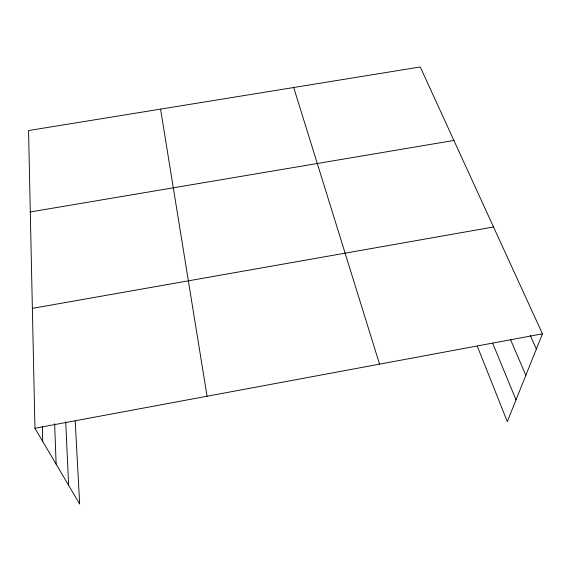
<?xml version="1.0" encoding="UTF-8"?>
<svg xmlns="http://www.w3.org/2000/svg" width="571" height="571" viewBox="0 0 571 571"><rect width="100%" height="100%" fill="white"/><g stroke="black" fill="none" stroke-linecap="round" stroke-linejoin="round"><path stroke-width="0.86" d="M75.208 421.041L79.662 504.036L34.938 428.257L28.55 130.552L420.249 66.964L542.45 333.842L507.305 421.612L477.306 346.226M34.938 428.257L542.45 333.842M32.369 308.369L493.522 226.98M30.299 211.955L453.895 140.445M530.209 335.327L536.347 349.074M510.602 339.745L525.841 375.318M492.659 343.185L516.006 399.871M293.708 87.506L379.551 364.148M160.558 109.118L207.059 396.238M65.715 421.883L68.641 485.364M54.638 423.689L56.144 464.194M42.333 426.501L42.739 441.483"/></g></svg>
